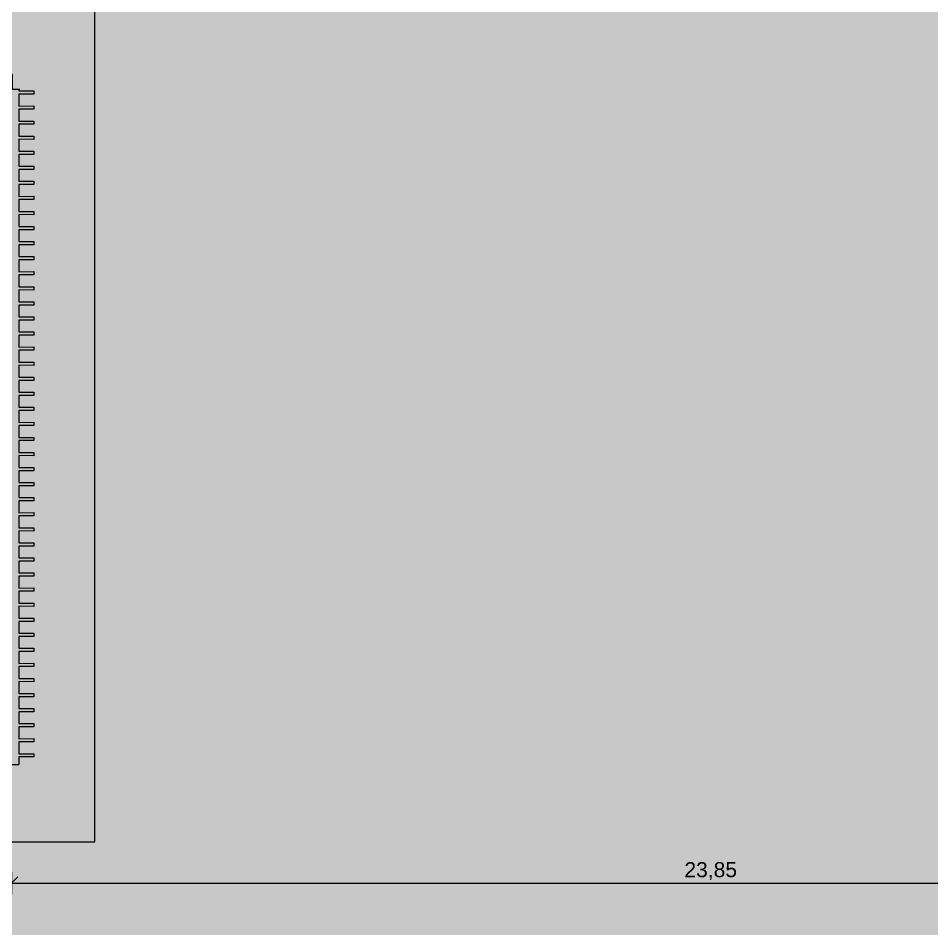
# Model space of a CAD drawing. Header units: millimetres. Extents: x 141848 to 1648660, y -821378 to -151356.
# Drawn here: x 414184 to 429345, y -219740 to -204629 of the extents above; entities that cross this region are included whole.
import ezdxf

# ---------------------------------------------------------------- set-up
doc = ezdxf.new("R2010")
doc.units = ezdxf.units.MM
doc.header["$MEASUREMENT"] = 0
doc.layers.add('Cotations - 1_100', color=7, linetype='Continuous')
doc.layers.add('Sols_ Dalles', color=7, linetype='Continuous')
doc.styles.add('STYLE_GENERE_2', font='')
doc.styles.get('STYLE_GENERE_2').set_extended_font_data('Arial')
doc.dimstyles.new('STYLE_GENERE__1', dxfattribs={"dimtxt": 250, "dimasz": 190, "dimexe": 0.18, "dimexo": 0.0625, "dimgap": 0, "dimtad": 1, "dimtih": 1, "dimtoh": 1, "dimlfac": 0.001, "dimzin": 0, "dimdsep": 46, "dimtxsty": 'STYLE_GENERE_2', "dimblk": 'ARROWHEAD_6', "dimblk1": 'ARROWHEAD_6', "dimblk2": 'ARROWHEAD_6', "dimcen": 0.09, "dimse1": 1, "dimse2": 1, "dimclrd": 7, "dimclre": 7, "dimclrt": 7, "dimazin": 0, "dimtfac": 1, "dimtdec": 4, "dimtmove": 0, "dimatfit": 3, "dimfxl": 0, "dimtolj": 1, "dimtzin": 0, "dimarcsym": 0})

# ---------------------------------------------------------------- blocks, each defined once
blk = doc.blocks.new('Dalle_30_2', base_point=(380203, -171996))
at = {"layer": 'Sols_ Dalles', "linetype": 'Continuous', "lineweight": 0, "true_color": 0x2e271c}
blk.add_hatch(color=250, dxfattribs=at).paths.add_polyline_path([(380203, -171996), (380203, -230016), (380203, -260811), (415475, -260811), (415475, -260796), (415475, -258650), (415475, -258011), (415475, -222496), (405655, -222496), (405655, -218296), (415454, -218296), (415454, -204496), (412055, -204496), (412055, -201781), (412055, -189811), (436505, -189811), (436505, -253396), (436505, -253416), (437905, -253416), (437905, -253396), (437905, -188411), (410655, -188411), (410655, -200381), (410655, -205896), (414054, -205896), (414054, -216896), (404255, -216896), (404255, -223896), (414054, -223896), (414054, -258650), (414054, -259411), (382690, -259411), (381560, -259411), (381560, -231416), (381560, -173396), (462926, -173396), (462926, -253416), (464326, -253416), (464326, -171996)])
at = {"layer": 'Sols_ Dalles', "color": 250, "linetype": 'Continuous', "lineweight": 5, "true_color": 0x1f1f1f, "flags": 128}
blk.add_lwpolyline([(415475, -258011), (415475, -222496), (405655, -222496), (405655, -218296), (415454, -218296), (415454, -204496), (412055, -204496), (412055, -201781), (412055, -189811), (436505, -189811), (436505, -253396)], dxfattribs=at)
blk = doc.blocks.new('Dalle_31_2', base_point=(360548, -295063))
at = {"linetype": 'Continuous', "lineweight": 0, "true_color": 0x6f6f6f}
h = blk.add_hatch(color=8, dxfattribs=at)
h.paths.add_polyline_path([(360548, -295063), (487920, -293827), (487920, -270903), (487463, -270903), (472886, -271041), (472886, -271062, 0.001346), (472886, -271073), (472897, -273095, -0.414214), (470908, -275106), (462184, -275106, -0.005189), (462131, -275116), (454148, -275196), (438771, -275253, -0.386553), (436573, -273475, -0.025189), (436562, -273329), (436569, -267730, -0.098562), (436800, -266944), (436817, -266952, -0.258849), (438655, -265606), (438653, -265587), (439337, -265587), (439337, -265687), (439337, -270687), (469237, -270687), (469237, -265687), (470908, -265687), (472605, -265687), (472605, -163738), (371863, -163738), (371863, -271041), (371883, -271041), (371883, -272001), (371883, -272001, -0.409427), (367883, -275935), (360548, -275935)])
h.paths.add_polyline_path([(377135, -260640), (373845, -260640), (373845, -248365), (373845, -243090), (373845, -242190), (377135, -242190)], flags=0)
h.paths.add_polyline_path([(380203, -193811), (380203, -171996), (431506, -171996), (464310, -171996), (464310, -262266), (464310, -262366), (438594, -262351), (437926, -262351), (436550, -262351), (436550, -189811), (412055, -189811), (412055, -201781), (412055, -204496), (415454, -204496), (415454, -208496), (415454, -218296), (405655, -218296), (405655, -222496), (415475, -222496), (415475, -260811), (380203, -260811), (380203, -230016)], flags=0)
h.paths.add_polyline_path([(381437, -269434, -0.090319), (381558, -268728, -0.201449), (382612, -267593, -0.104211), (383418, -267415), (384017, -267409, -0.104045), (384825, -267571, -0.238255), (385984, -268953, -0.055189), (386036, -269390), (386038, -269611), (386051, -270890), (385792, -271893, -0.267949), (384070, -272909), (383470, -272915, -0.193717), (382079, -272370, -0.070569), (381728, -271931, -0.131652), (381451, -270934)], flags=0)
h.paths.add_polyline_path([(392017, -273452), (392030, -267378, -0.380557), (394017, -265610), (394094, -265610), (394094, -270610), (409094, -270610), (409094, -265610), (414056, -265610, -0.414214), (415556, -267110), (415556, -273661, -0.345502), (413837, -275433), (394027, -275599, -0.415791), (392017, -273599)], flags=0)
h.paths.add_polyline_path([(424210, -271504, -0.134474), (423930, -270485), (423930, -268985, -0.414214), (425930, -266985), (426530, -266985, -0.414214), (428530, -268985), (428530, -270485, -0.12882), (428274, -271466, -0.270936), (426530, -272485), (425930, -272485, -0.26498)], flags=0)
at = {"color": 9, "linetype": 'Continuous', "lineweight": 5, "flags": 128}
blk.add_lwpolyline([(380203, -193811), (380203, -230016), (380203, -260811), (415475, -260811), (415475, -222496), (405655, -222496), (405655, -218296), (415454, -218296), (415454, -208496), (415454, -204496), (412055, -204496), (412055, -201781), (412055, -189811), (436550, -189811), (436550, -262351), (437926, -262351), (438594, -262351), (464310, -262366), (464310, -262266), (464310, -171996), (431506, -171996), (380203, -171996)], close=True, dxfattribs=at)
blk = doc.blocks.new('Tôle profilée 25_22')
at = {"color": 7, "linetype": 'Continuous', "lineweight": 5}
for p, q in [((-250, 2386), (-250, 2372.5)), ((-250, 2372.5), (0, 2373.5)), ((0, 2373.5), (0, 2176.5)), ((-250, 2177.5), (-250, 2150)), ((0, 2176.5), (-250, 2177.5)), ((-250, 2150), (-250, 2122.5)), ((-250, 2122.5), (0, 2123.5)), ((0, 2123.5), (0, 1926.5)), ((-250, 1927.5), (-250, 1900)), ((0, 1926.5), (-250, 1927.5)), ((-250, 1900), (-250, 1872.5)), ((-250, 1872.5), (0, 1873.5)), ((0, 1873.5), (0, 1676.5)), ((-250, 1677.5), (-250, 1650)), ((0, 1676.5), (-250, 1677.5)), ((-250, 1650), (-250, 1622.5)), ((-250, 1622.5), (0, 1623.5)), ((0, 1623.5), (0, 1426.5)), ((-250, 1427.5), (-250, 1400)), ((0, 1426.5), (-250, 1427.5)), ((-250, 1400), (-250, 1372.5)), ((-250, 1372.5), (0, 1373.5)), ((0, 1373.5), (0, 1176.5)), ((-250, 1177.5), (-250, 1150)), ((0, 1176.5), (-250, 1177.5)), ((-250, 1150), (-250, 1122.5)), ((-250, 1122.5), (0, 1123.5)), ((0, 1123.5), (0, 926.5)), ((-250, 927.5), (-250, 900)), ((0, 926.5), (-250, 927.5)), ((-250, 900), (-250, 872.5)), ((-250, 872.5), (0, 873.5)), ((0, 873.5), (0, 676.5)), ((-250, 677.5), (-250, 650)), ((0, 676.5), (-250, 677.5)), ((-250, 650), (-250, 622.5)), ((-250, 622.5), (0, 623.5)), ((0, 623.5), (0, 426.5)), ((-250, 427.5), (-250, 400)), ((0, 426.5), (-250, 427.5)), ((-250, 400), (-250, 372.5)), ((-250, 372.5), (0, 373.5)), ((0, 373.5), (0, 176.5)), ((-250, 177.5), (-250, 150)), ((0, 176.5), (-250, 177.5)), ((-250, 150), (-250, 122.5)), ((-250, 122.5), (0, 123.5)), ((0, 123.5), (0, 0))]:
    blk.add_line(p, q, dxfattribs=at)
blk = doc.blocks.new('Tôle profilée 25_25')
at = {"color": 7, "linetype": 'Continuous', "lineweight": 5}
for p, q in [((-250, 11177.5), (-250, 11150)), ((0, 11176.5), (-250, 11177.5)), ((-250, 11150), (-250, 11122.5)), ((-250, 11122.5), (0, 11123.5)), ((0, 11209.8), (0, 11176.5)), ((0, 11123.5), (0, 10926.5)), ((-250, 10927.5), (-250, 10900)), ((0, 10926.5), (-250, 10927.5)), ((-250, 10900), (-250, 10872.5)), ((-250, 10872.5), (0, 10873.5)), ((0, 10873.5), (0, 10676.5)), ((-250, 10677.5), (-250, 10650)), ((0, 10676.5), (-250, 10677.5)), ((-250, 10650), (-250, 10622.5)), ((-250, 10622.5), (0, 10623.5)), ((0, 10623.5), (0, 10426.5)), ((-250, 10427.5), (-250, 10400)), ((0, 10426.5), (-250, 10427.5)), ((-250, 10400), (-250, 10372.5)), ((-250, 10372.5), (0, 10373.5)), ((0, 10373.5), (0, 10176.5)), ((-250, 10177.5), (-250, 10150)), ((0, 10176.5), (-250, 10177.5)), ((-250, 10150), (-250, 10122.5)), ((-250, 10122.5), (0, 10123.5)), ((0, 10123.5), (0, 9926.5)), ((-250, 9927.5), (-250, 9900)), ((0, 9926.5), (-250, 9927.5)), ((-250, 9900), (-250, 9872.5)), ((-250, 9872.5), (0, 9873.5)), ((0, 9873.5), (0, 9676.5)), ((-250, 9677.5), (-250, 9650)), ((0, 9676.5), (-250, 9677.5)), ((-250, 9650), (-250, 9622.5)), ((-250, 9622.5), (0, 9623.5)), ((0, 9623.5), (0, 9426.5)), ((-250, 9427.5), (-250, 9400)), ((0, 9426.5), (-250, 9427.5)), ((-250, 9400), (-250, 9372.5)), ((-250, 9372.5), (0, 9373.5)), ((0, 9373.5), (0, 9176.5)), ((-250, 9177.5), (-250, 9150)), ((0, 9176.5), (-250, 9177.5)), ((-250, 9150), (-250, 9122.5)), ((-250, 9122.5), (0, 9123.5)), ((0, 9123.5), (0, 8926.5)), ((-250, 8927.5), (-250, 8900)), ((0, 8926.5), (-250, 8927.5)), ((-250, 8900), (-250, 8872.5)), ((-250, 8872.5), (0, 8873.5)), ((0, 8873.5), (0, 8676.5)), ((-250, 8677.5), (-250, 8650)), ((0, 8676.5), (-250, 8677.5)), ((-250, 8650), (-250, 8622.5)), ((-250, 8622.5), (0, 8623.5)), ((0, 8623.5), (0, 8426.5)), ((-250, 8427.5), (-250, 8400)), ((0, 8426.5), (-250, 8427.5)), ((-250, 8400), (-250, 8372.5)), ((-250, 8372.5), (0, 8373.5)), ((0, 8373.5), (0, 8176.5)), ((-250, 8177.5), (-250, 8150)), ((0, 8176.5), (-250, 8177.5)), ((-250, 8150), (-250, 8122.5)), ((-250, 8122.5), (0, 8123.5)), ((0, 8123.5), (0, 7926.5)), ((-250, 7927.5), (-250, 7900)), ((0, 7926.5), (-250, 7927.5)), ((-250, 7900), (-250, 7872.5)), ((-250, 7872.5), (0, 7873.5)), ((0, 7873.5), (0, 7676.5)), ((-250, 7677.5), (-250, 7650)), ((0, 7676.5), (-250, 7677.5)), ((-250, 7650), (-250, 7622.5)), ((-250, 7622.5), (0, 7623.5)), ((0, 7623.5), (0, 7426.5)), ((-250, 7427.5), (-250, 7400)), ((0, 7426.5), (-250, 7427.5)), ((-250, 7400), (-250, 7372.5)), ((-250, 7372.5), (0, 7373.5)), ((0, 7373.5), (0, 7176.5)), ((-250, 7177.5), (-250, 7150)), ((0, 7176.5), (-250, 7177.5)), ((-250, 7150), (-250, 7122.5)), ((-250, 7122.5), (0, 7123.5)), ((0, 7123.5), (0, 6926.5)), ((-250, 6927.5), (-250, 6900)), ((0, 6926.5), (-250, 6927.5)), ((-250, 6900), (-250, 6872.5)), ((-250, 6872.5), (0, 6873.5)), ((0, 6873.5), (0, 6676.5)), ((-250, 6677.5), (-250, 6650)), ((0, 6676.5), (-250, 6677.5)), ((-250, 6650), (-250, 6622.5)), ((-250, 6622.5), (0, 6623.5)), ((0, 6623.5), (0, 6426.5)), ((-250, 6427.5), (-250, 6400)), ((0, 6426.5), (-250, 6427.5)), ((-250, 6400), (-250, 6372.5)), ((-250, 6372.5), (0, 6373.5)), ((0, 6373.5), (0, 6176.5)), ((-250, 6177.5), (-250, 6150)), ((0, 6176.5), (-250, 6177.5)), ((-250, 6150), (-250, 6122.5)), ((-250, 6122.5), (0, 6123.5)), ((0, 6123.5), (0, 5926.5)), ((-250, 5927.5), (-250, 5900)), ((0, 5926.5), (-250, 5927.5)), ((-250, 5900), (-250, 5872.5)), ((-250, 5872.5), (0, 5873.5)), ((0, 5873.5), (0, 5676.5)), ((-250, 5677.5), (-250, 5650)), ((0, 5676.5), (-250, 5677.5)), ((-250, 5650), (-250, 5622.5)), ((-250, 5622.5), (0, 5623.5)), ((0, 5623.5), (0, 5426.5)), ((-250, 5427.5), (-250, 5400)), ((0, 5426.5), (-250, 5427.5)), ((-250, 5400), (-250, 5372.5)), ((-250, 5372.5), (0, 5373.5)), ((0, 5373.5), (0, 5176.5)), ((-250, 5177.5), (-250, 5150)), ((0, 5176.5), (-250, 5177.5)), ((-250, 5150), (-250, 5122.5)), ((-250, 5122.5), (0, 5123.5)), ((0, 5123.5), (0, 4926.5)), ((-250, 4927.5), (-250, 4900)), ((0, 4926.5), (-250, 4927.5)), ((-250, 4900), (-250, 4872.5)), ((-250, 4872.5), (0, 4873.5)), ((0, 4873.5), (0, 4676.5)), ((-250, 4677.5), (-250, 4650)), ((0, 4676.5), (-250, 4677.5)), ((-250, 4650), (-250, 4622.5)), ((-250, 4622.5), (0, 4623.5)), ((0, 4623.5), (0, 4426.5)), ((-250, 4427.5), (-250, 4400)), ((0, 4426.5), (-250, 4427.5)), ((-250, 4400), (-250, 4372.5)), ((-250, 4372.5), (0, 4373.5)), ((0, 4373.5), (0, 4176.5)), ((-250, 4177.5), (-250, 4150)), ((0, 4176.5), (-250, 4177.5)), ((-250, 4150), (-250, 4122.5)), ((-250, 4122.5), (0, 4123.5)), ((0, 4123.5), (0, 3926.5)), ((-250, 3927.5), (-250, 3900)), ((0, 3926.5), (-250, 3927.5)), ((-250, 3900), (-250, 3872.5)), ((-250, 3872.5), (0, 3873.5)), ((0, 3873.5), (0, 3676.5)), ((-250, 3677.5), (-250, 3650)), ((0, 3676.5), (-250, 3677.5)), ((-250, 3650), (-250, 3622.5)), ((-250, 3622.5), (0, 3623.5)), ((0, 3623.5), (0, 3426.5)), ((-250, 3427.5), (-250, 3400)), ((0, 3426.5), (-250, 3427.5)), ((-250, 3400), (-250, 3372.5)), ((-250, 3372.5), (0, 3373.5)), ((0, 3373.5), (0, 3176.5)), ((-250, 3177.5), (-250, 3150)), ((0, 3176.5), (-250, 3177.5)), ((-250, 3150), (-250, 3122.5)), ((-250, 3122.5), (0, 3123.5)), ((0, 3123.5), (0, 2926.5)), ((-250, 2927.5), (-250, 2900)), ((0, 2926.5), (-250, 2927.5)), ((-250, 2900), (-250, 2872.5)), ((-250, 2872.5), (0, 2873.5)), ((0, 2873.5), (0, 2676.5)), ((-250, 2677.5), (-250, 2650)), ((0, 2676.5), (-250, 2677.5)), ((-250, 2650), (-250, 2622.5)), ((-250, 2622.5), (0, 2623.5)), ((0, 2623.5), (0, 2426.5)), ((-250, 2427.5), (-250, 2400)), ((0, 2426.5), (-250, 2427.5)), ((-250, 2400), (-250, 2372.5)), ((-250, 2372.5), (0, 2373.5)), ((0, 2373.5), (0, 2176.5)), ((-250, 2177.5), (-250, 2150)), ((0, 2176.5), (-250, 2177.5)), ((-250, 2150), (-250, 2122.5)), ((-250, 2122.5), (0, 2123.5)), ((0, 2123.5), (0, 1926.5)), ((-250, 1927.5), (-250, 1900)), ((0, 1926.5), (-250, 1927.5)), ((-250, 1900), (-250, 1872.5)), ((-250, 1872.5), (0, 1873.5)), ((0, 1873.5), (0, 1676.5)), ((-250, 1677.5), (-250, 1650)), ((0, 1676.5), (-250, 1677.5)), ((-250, 1650), (-250, 1622.5)), ((-250, 1622.5), (0, 1623.5)), ((0, 1623.5), (0, 1426.5)), ((-250, 1427.5), (-250, 1400)), ((0, 1426.5), (-250, 1427.5)), ((-250, 1400), (-250, 1372.5)), ((-250, 1372.5), (0, 1373.5)), ((0, 1373.5), (0, 1176.5)), ((-250, 1177.5), (-250, 1150)), ((0, 1176.5), (-250, 1177.5)), ((-250, 1150), (-250, 1122.5)), ((-250, 1122.5), (0, 1123.5)), ((0, 1123.5), (0, 926.5)), ((-250, 927.5), (-250, 900)), ((0, 926.5), (-250, 927.5)), ((-250, 900), (-250, 872.5)), ((-250, 872.5), (0, 873.5)), ((0, 873.5), (0, 676.5)), ((-250, 677.5), (-250, 650)), ((0, 676.5), (-250, 677.5)), ((-250, 650), (-250, 622.5)), ((-250, 622.5), (0, 623.5)), ((0, 623.5), (0, 426.5)), ((-250, 427.5), (-250, 400)), ((0, 426.5), (-250, 427.5)), ((-250, 400), (-250, 372.5)), ((-250, 372.5), (0, 373.5)), ((0, 373.5), (0, 176.5)), ((-250, 177.5), (-250, 150)), ((0, 176.5), (-250, 177.5)), ((-250, 150), (-250, 122.5)), ((-250, 122.5), (0, 123.5)), ((0, 123.5), (0, 0))]:
    blk.add_line(p, q, dxfattribs=at)
blk = doc.blocks.new('Tôle profilée 25_60')
at = {"color": 7, "linetype": 'Continuous', "lineweight": 5}
for p, q in [((0, 3547.3), (0, 3426.5)), ((-250, 3427.5), (-250, 3400)), ((0, 3426.5), (-250, 3427.5)), ((-250, 3400), (-250, 3372.5)), ((-250, 3372.5), (0, 3373.5)), ((0, 3373.5), (0, 3176.5)), ((-250, 3177.5), (-250, 3150)), ((0, 3176.5), (-250, 3177.5)), ((-250, 3150), (-250, 3122.5)), ((-250, 3122.5), (0, 3123.5)), ((0, 3123.5), (0, 2926.5)), ((-250, 2927.5), (-250, 2900)), ((0, 2926.5), (-250, 2927.5)), ((-250, 2900), (-250, 2872.5)), ((-250, 2872.5), (0, 2873.5)), ((0, 2873.5), (0, 2676.5)), ((-250, 2677.5), (-250, 2650)), ((0, 2676.5), (-250, 2677.5)), ((-250, 2650), (-250, 2622.5)), ((-250, 2622.5), (0, 2623.5)), ((0, 2623.5), (0, 2426.5)), ((-250, 2427.5), (-250, 2400)), ((0, 2426.5), (-250, 2427.5)), ((-250, 2400), (-250, 2372.5)), ((-250, 2372.5), (0, 2373.5)), ((0, 2373.5), (0, 2176.5)), ((-250, 2177.5), (-250, 2150)), ((0, 2176.5), (-250, 2177.5)), ((-250, 2150), (-250, 2122.5)), ((-250, 2122.5), (0, 2123.5)), ((0, 2123.5), (0, 1926.5)), ((-250, 1927.5), (-250, 1900)), ((0, 1926.5), (-250, 1927.5)), ((-250, 1900), (-250, 1872.5)), ((-250, 1872.5), (0, 1873.5)), ((0, 1873.5), (0, 1676.5)), ((-250, 1677.5), (-250, 1650)), ((0, 1676.5), (-250, 1677.5)), ((-250, 1650), (-250, 1622.5)), ((-250, 1622.5), (0, 1623.5)), ((0, 1623.5), (0, 1426.5)), ((-250, 1427.5), (-250, 1400)), ((0, 1426.5), (-250, 1427.5)), ((-250, 1400), (-250, 1372.5)), ((-250, 1372.5), (0, 1373.5)), ((0, 1373.5), (0, 1176.5)), ((-250, 1177.5), (-250, 1150)), ((0, 1176.5), (-250, 1177.5)), ((-250, 1150), (-250, 1122.5)), ((-250, 1122.5), (0, 1123.5)), ((0, 1123.5), (0, 926.5)), ((-250, 927.5), (-250, 900)), ((0, 926.5), (-250, 927.5)), ((-250, 900), (-250, 872.5)), ((-250, 872.5), (0, 873.5)), ((0, 873.5), (0, 676.5)), ((-250, 677.5), (-250, 650)), ((0, 676.5), (-250, 677.5)), ((-250, 650), (-250, 622.5)), ((-250, 622.5), (0, 623.5)), ((0, 623.5), (0, 426.5)), ((-250, 427.5), (-250, 400)), ((0, 426.5), (-250, 427.5)), ((-250, 400), (-250, 372.5)), ((-250, 372.5), (0, 373.5)), ((0, 373.5), (0, 176.5)), ((-250, 177.5), (-250, 150)), ((0, 176.5), (-250, 177.5)), ((-250, 150), (-250, 122.5)), ((-250, 122.5), (0, 123.5)), ((0, 123.5), (0, 0))]:
    blk.add_line(p, q, dxfattribs=at)
blk = doc.blocks.new('*D1230')
at = {"layer": 'Cotations - 1_100', "color": 7, "linetype": 'Continuous', "lineweight": 5}
for p, q in [((414175, -218881), (413975, -219081)), ((414075, -219169), (414075, -218794)), ((438025, -218881), (437825, -219081)), ((437925, -219169), (437925, -218794)), ((414075, -218981), (437925, -218981))]:
    blk.add_line(p, q, dxfattribs=at)
at = {"layer": 'Cotations - 1_100', "color": 7, "lineweight": 5, "char_height": 250, "attachment_point": 7, "style": 'STYLE_GENERE_2'}
for s, insert in [('\\A1;{\\pql;\\fArial|b0|i0|c0|p38;23,85}', (425240, -218931)), ('\\A1;{\\pql;\\fArial|b0|i0|c0|p38;0,28}', (437160, -218931))]:
    blk.add_mtext(s, dxfattribs=dict(at, insert=insert))
blk = doc.blocks.new('ARROWHEAD_6')
at = {"color": 0, "linetype": 'Continuous', "lineweight": 0}
for p, q in [((0, 0), (-1, 0)), ((-0.5, -0.5), (0.5, 0.5))]:
    blk.add_line(p, q, dxfattribs=at)

msp = doc.modelspace()

# ---------------------------------------------------------------- block references
at = {"color": 9, "linetype": 'Continuous', "lineweight": 5}
msp.add_blockref('Dalle_31_2', (360547.961, -295062.571), dxfattribs=at)
at = {"color": 7, "linetype": 'Continuous', "lineweight": 5, "xscale": -1, "zscale": 1000, "rotation": 89.99999999999999}
msp.add_blockref('Tôle profilée 25_60', (414207.896, -205808.551), dxfattribs=at)
at = {"color": 7, "linetype": 'Continuous', "lineweight": 5, "xscale": -1, "zscale": 1000}
msp.add_blockref('Tôle profilée 25_25', (414193.561, -217011.994), dxfattribs=at)
at = {"color": 7, "linetype": 'Continuous', "lineweight": 5, "zscale": 1000, "rotation": 90}
msp.add_blockref('Tôle profilée 25_22', (414193.561, -217011.994), dxfattribs=at)
at = {"layer": 'Sols_ Dalles', "color": 250, "linetype": 'Continuous', "lineweight": 5, "true_color": 0x1f1f1f}
msp.add_blockref('Dalle_30_2', (380202.952, -171995.57), dxfattribs=at)

# ---------------------------------------------------------------- dimensions: what is measured, and where the dimension line sits
at = {"layer": 'Cotations - 1_100', "color": 7, "linetype": 'Continuous', "lineweight": 5}
dim = msp.add_linear_dim(base=(437925.061, -218981.339), p1=(414074.561, -216895.57), p2=(437925.061, -213397.876), dimstyle='STYLE_GENERE__1', dxfattribs=at)
dim.commit()
dim.dimension.update_dxf_attribs({"geometry": '*D1230', "text_midpoint": (425659.811, -218806.339), "dimtype": 160})

doc.saveas('drawing.dxf')
